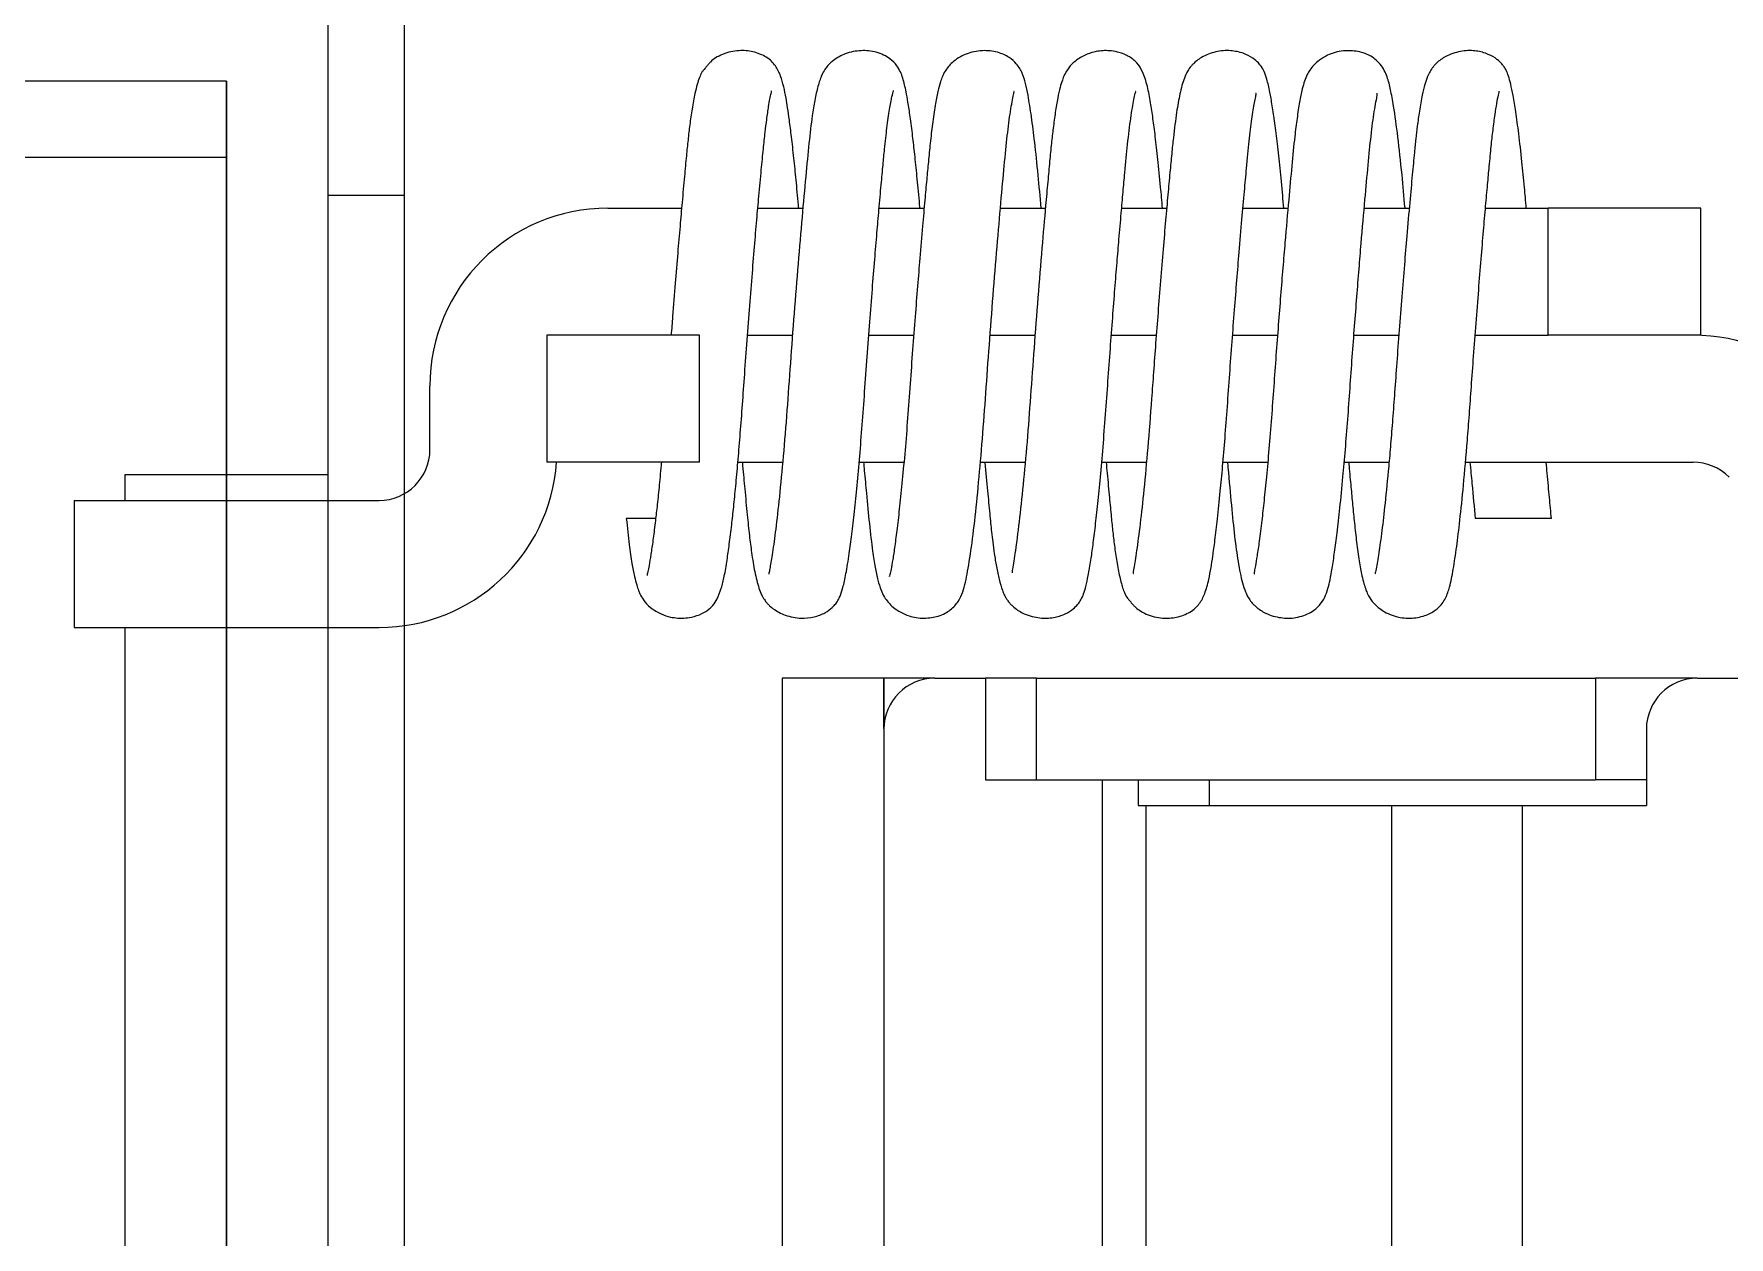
# Model space of a CAD drawing. Extents: x -3080 to 28500, y -1326 to 31609.
# Drawn here: x 2534.811 to 2538.146, y 26406.237 to 26408.604 of the extents above; entities that cross this region are included whole.
import ezdxf

# ---------------------------------------------------------------- set-up
doc = ezdxf.new("R2010")
doc.units = 0
doc.header["$LTSCALE"] = 100
doc.layers.add('0-xref', color=8, linetype='Continuous')
doc.layers.add('188K-SM-07-F10-MECH-CR PIPE-Y2257103$0$AP7P1-SM-08-FNN-120-A(4)-SMP$0$15P6-SM-08-FNN-320-A(10)-UIS-TCM$0$15P6-SM-08-FNN-00-(@10)170308-MIC$0$0-CDS', color=140, linetype='Continuous')

# ---------------------------------------------------------------- blocks, each defined once
blk = doc.blocks.new('188K-SM-07-F10-MECH-CR PIPE-Y2257103$0$CDS-WET')
at = {"layer": '188K-SM-07-F10-MECH-CR PIPE-Y2257103$0$AP7P1-SM-08-FNN-120-A(4)-SMP$0$15P6-SM-08-FNN-320-A(10)-UIS-TCM$0$15P6-SM-08-FNN-00-(@10)170308-MIC$0$0-CDS', "ltscale": 0.1}
for p, q in [((2535.39, -72972.4769), (2535.39, -72925.4769)), ((2535.54, -72941.6358), (2535.54, -72925.4769)), ((2535.19, -72926.2522), (2533.84, -72926.2522)), ((2535.19, -72926.2522), (2535.19, -72930.298)), ((2535.19, -72972.7522), (2535.19, -72926.2522)), ((2535.19, -72926.4022), (2533.99, -72926.4022)), ((2535.54, -72926.4769), (2535.39, -72926.4769)), ((2535.94, -72926.5019), (2536.085, -72926.5019)), ((2536.2351, -72926.5019), (2536.3236, -72926.5019)), ((2536.4736, -72926.5019), (2536.5622, -72926.5019)), ((2536.7122, -72926.5019), (2536.8007, -72926.5019)), ((2536.9508, -72926.5019), (2537.0393, -72926.5019)), ((2537.1894, -72926.5019), (2537.2779, -72926.5019)), ((2537.4279, -72926.5019), (2537.5164, -72926.5019)), ((2537.6665, -72926.5019), (2537.79, -72926.5019)), ((2537.79, -72926.7519), (2537.79, -72926.5019)), ((2538.09, -72926.5019), (2537.79, -72926.5019)), ((2538.09, -72926.7519), (2538.09, -72926.5019)), ((2535.82, -72926.7519), (2535.82, -72927.0019)), ((2536.12, -72926.7519), (2535.82, -72926.7519)), ((2536.12, -72927.0019), (2536.12, -72926.7519)), ((2536.2148, -72926.7519), (2536.3031, -72926.7519)), ((2536.4533, -72926.7519), (2536.5417, -72926.7519)), ((2536.6919, -72926.7519), (2536.7803, -72926.7519)), ((2536.9305, -72926.7519), (2537.0188, -72926.7519)), ((2537.169, -72926.7519), (2537.2574, -72926.7519)), ((2537.4076, -72926.7519), (2537.4959, -72926.7519)), ((2537.6462, -72926.7519), (2537.79, -72926.7519)), ((2538.09, -72926.7519), (2537.79, -72926.7519)), ((2535.59, -72926.9769), (2535.59, -72926.8519)), ((2534.99, -72927.0269), (2534.99, -72927.0769)), ((2535.1265, -72927.0269), (2534.99, -72927.0269)), ((2535.39, -72927.0269), (2535.1265, -72927.0269)), ((2535.39, -72927.0769), (2535.39, -72927.0269)), ((2536.12, -72927.0019), (2535.82, -72927.0019)), ((2536.1958, -72927.0019), (2536.2838, -72927.0019)), ((2536.4344, -72927.0019), (2536.5224, -72927.0019)), ((2536.6729, -72927.0019), (2536.7609, -72927.0019)), ((2536.9115, -72927.0019), (2536.9994, -72927.0019)), ((2537.1501, -72927.0019), (2537.2381, -72927.0019)), ((2537.3886, -72927.0019), (2537.4767, -72927.0019)), ((2537.6271, -72927.0019), (2538.075, -72927.0019)), ((2534.89, -72927.0769), (2535.19, -72927.0769)), ((2534.89, -72927.0769), (2534.89, -72927.3269)), ((2535.19, -72927.0769), (2535.49, -72927.0769)), ((2535.19, -72927.0769), (2535.19, -72927.3269)), ((2536.0337, -72927.1127), (2535.9763, -72927.1127)), ((2537.7213, -72927.1127), (2537.6463, -72927.1127)), ((2537.7963, -72927.1127), (2537.7213, -72927.1127)), ((2534.89, -72927.3269), (2535.19, -72927.3269)), ((2534.99, -72927.3269), (2534.99, -72929.6769)), ((2535.19, -72927.3269), (2535.49, -72927.3269)), ((2535.39, -72929.6769), (2535.39, -72927.3269)), ((2536.283, -72927.4269), (2536.283, -72929.5269)), ((2536.483, -72927.4269), (2536.283, -72927.4269)), ((2536.483, -72927.4269), (2536.483, -72929.5269)), ((2536.583, -72927.4269), (2536.483, -72927.4269)), ((2536.483, -72927.5255), (2536.483, -72927.4269)), ((2536.583, -72927.4269), (2536.683, -72927.4269)), ((2536.683, -72927.4269), (2536.683, -72927.6269)), ((2536.783, -72927.4269), (2536.683, -72927.4269)), ((2536.783, -72927.6269), (2536.783, -72927.4269)), ((2536.783, -72927.4269), (2537.883, -72927.4269)), ((2537.883, -72927.4269), (2537.883, -72927.6269)), ((2538.083, -72927.4269), (2537.883, -72927.4269)), ((2538.083, -72927.4269), (2538.383, -72927.4269)), ((2537.983, -72927.5269), (2537.983, -72927.6769)), ((2536.683, -72927.6269), (2536.783, -72927.6269)), ((2536.783, -72927.6269), (2537.883, -72927.6269)), ((2536.9131, -72929.3269), (2536.9131, -72927.6269)), ((2536.983, -72927.6269), (2536.983, -72927.6769)), ((2537.1227, -72927.6269), (2537.1227, -72927.6769)), ((2537.983, -72927.6269), (2537.883, -72927.6269)), ((2536.983, -72927.6769), (2536.9989, -72927.6769)), ((2536.9989, -72929.2769), (2536.9989, -72927.6769)), ((2536.9989, -72927.6769), (2537.4824, -72927.6769)), ((2537.4824, -72929.2769), (2537.4824, -72927.6769)), ((2537.4824, -72927.6769), (2537.7396, -72927.6769)), ((2537.7396, -72927.6769), (2537.983, -72927.6769)), ((2537.7396, -72929.2769), (2537.7396, -72927.6769))]:
    blk.add_line(p, q, dxfattribs=at)
for centre, radius, start, end in [((2535.94, -72926.8519), 0.35, 90, 180), ((2538.075, -72927.1019), 0.35, 45, 90), ((2535.49, -72926.9769), 0.1, 270, 0), ((2535.49, -72926.9769), 0.35, 270, 355.904), ((2538.075, -72927.1019), 0.1, 45, 90), ((2536.583, -72927.5269), 0.1, 90, 180), ((2538.083, -72927.5269), 0.1, 90, 180)]:
    blk.add_arc(centre, radius, start, end, dxfattribs=at)
for points, knots in [([(2536.3154, -72926.5019), (2536.3152, -72926.5), (2536.3136, -72926.4803), (2536.3104, -72926.4471), (2536.3059, -72926.4017), (2536.3014, -72926.3625), (2536.2973, -72926.3299), (2536.2937, -72926.305), (2536.2904, -72926.2843), (2536.2862, -72926.2625), (2536.2795, -72926.2401), (2536.2727, -72926.2254), (2536.2629, -72926.2135), (2536.2532, -72926.2057), (2536.2405, -72926.1988), (2536.2211, -72926.1927), (2536.2023, -72926.1913), (2536.1823, -72926.1939), (2536.1661, -72926.1988), (2536.1518, -72926.2062), (2536.1436, -72926.2127), (2536.1388, -72926.2177), (2536.1365, -72926.2203), (2536.1351, -72926.222), (2536.1339, -72926.2235), (2536.1323, -72926.2255), (2536.1296, -72926.2287), (2536.1281, -72926.23), (2536.1242, -72926.2358), (2536.1202, -72926.2443), (2536.1156, -72926.2582), (2536.1107, -72926.278), (2536.1058, -72926.3045), (2536.1013, -72926.336), (2536.0977, -72926.3671), (2536.0943, -72926.4005), (2536.0905, -72926.4412), (2536.0863, -72926.4875), (2536.0818, -72926.5382), (2536.0773, -72926.5914), (2536.0724, -72926.6509), (2536.0681, -72926.7054), (2536.0655, -72926.7396), (2536.0645, -72926.7519)], [0, 0, 0, 0, 0.004267, 0.044872, 0.082531, 0.123453, 0.159479, 0.190506, 0.217405, 0.250424, 0.284727, 0.324729, 0.343329, 0.359209, 0.372222, 0.383527, 0.405085, 0.41711, 0.428767, 0.439457, 0.449405, 0.453345, 0.454954, 0.45643, 0.457903, 0.459511, 0.463548, 0.478976, 0.496612, 0.527343, 0.557818, 0.589965, 0.633991, 0.671782, 0.703589, 0.734388, 0.770717, 0.813069, 0.848802, 0.887823, 0.929915, 0.974734, 1, 1, 1, 1]), ([(2536.5539, -72926.5019), (2536.5535, -72926.4973), (2536.5517, -72926.4749), (2536.5482, -72926.4392), (2536.5439, -72926.3964), (2536.5393, -72926.3571), (2536.5349, -72926.3227), (2536.5306, -72926.2941), (2536.5264, -72926.2701), (2536.5205, -72926.2452), (2536.5128, -72926.2259), (2536.4987, -72926.2103), (2536.4833, -72926.2007), (2536.4632, -72926.1932), (2536.4381, -72926.1908), (2536.4097, -72926.1961), (2536.3882, -72926.2073), (2536.3773, -72926.2167), (2536.3704, -72926.224), (2536.3658, -72926.2306), (2536.3591, -72926.2431), (2536.3531, -72926.2613), (2536.347, -72926.2887), (2536.3413, -72926.3243), (2536.3355, -72926.3727), (2536.3292, -72926.4398), (2536.3219, -72926.5196), (2536.3142, -72926.6108), (2536.3064, -72926.7083), (2536.2989, -72926.8063), (2536.2923, -72926.9016), (2536.285, -72926.9912), (2536.2775, -72927.0704), (2536.2703, -72927.1339), (2536.2641, -72927.1799), (2536.2596, -72927.2055), (2536.2575, -72927.2183), (2536.2558, -72927.2228), (2536.257, -72927.222), (2536.257, -72927.222)], [0, 0, 0, 0, 0.007337, 0.035729, 0.062379, 0.087107, 0.116886, 0.142917, 0.165262, 0.197294, 0.230481, 0.248113, 0.257221, 0.266077, 0.283174, 0.300993, 0.31449, 0.319209, 0.322891, 0.332902, 0.349215, 0.379677, 0.41019, 0.43888, 0.480603, 0.522919, 0.567988, 0.614953, 0.662246, 0.708893, 0.754307, 0.801125, 0.847748, 0.891653, 0.932024, 0.968364, 0.984966, 0.999835, 1, 1, 1, 1]), ([(2536.7924, -72926.5019), (2536.7905, -72926.4799), (2536.7863, -72926.4324), (2536.7799, -72926.3729), (2536.7733, -72926.3205), (2536.7673, -72926.2825), (2536.7618, -72926.2564), (2536.7565, -72926.2378), (2536.7468, -72926.22), (2536.7304, -72926.205), (2536.7074, -72926.1941), (2536.6748, -72926.1905), (2536.6483, -72926.1966), (2536.6304, -72926.2057), (2536.6151, -72926.2168), (2536.6025, -72926.2328), (2536.5976, -72926.2441), (2536.5935, -72926.2552), (2536.5888, -72926.2732), (2536.5836, -72926.2999), (2536.5787, -72926.3341), (2536.5742, -72926.3721), (2536.5707, -72926.4091), (2536.5671, -72926.4464), (2536.5633, -72926.4884), (2536.5588, -72926.5398), (2536.554, -72926.5967), (2536.5491, -72926.6566), (2536.5443, -72926.7169), (2536.5394, -72926.7815), (2536.5345, -72926.8485), (2536.5298, -72926.9153), (2536.5246, -72926.9789), (2536.5193, -72927.0372), (2536.514, -72927.0885), (2536.5091, -72927.1319), (2536.5045, -72927.167), (2536.5005, -72927.1936), (2536.4971, -72927.2125), (2536.4952, -72927.2227), (2536.4935, -72927.227), (2536.4942, -72927.2264), (2536.4943, -72927.2263)], [0, 0, 0, 0, 0.0358, 0.077068, 0.114708, 0.153905, 0.180801, 0.206788, 0.230263, 0.245612, 0.261592, 0.277791, 0.296636, 0.30724, 0.316431, 0.330849, 0.343291, 0.357961, 0.382194, 0.411636, 0.443475, 0.4713, 0.495215, 0.516273, 0.539311, 0.566743, 0.598524, 0.625087, 0.653775, 0.684301, 0.716287, 0.7491, 0.78191, 0.814323, 0.84597, 0.876519, 0.905692, 0.933276, 0.959127, 0.981601, 0.998599, 1, 1, 1, 1]), ([(2537.0311, -72926.5019), (2537.0299, -72926.488), (2537.0269, -72926.4539), (2537.0221, -72926.4065), (2537.0171, -72926.3616), (2537.0124, -72926.3253), (2537.0076, -72926.2928), (2537.0015, -72926.2606), (2536.9927, -72926.2342), (2536.9845, -72926.2197), (2536.9738, -72926.2094), (2536.9649, -72926.2032), (2536.9533, -72926.1979), (2536.9409, -72926.1941), (2536.9279, -72926.1921), (2536.9131, -72926.192), (2536.8986, -72926.1939), (2536.8815, -72926.1989), (2536.8616, -72926.2097), (2536.8454, -72926.2261), (2536.8374, -72926.2407), (2536.8337, -72926.2507), (2536.8292, -72926.2655), (2536.8248, -72926.2858), (2536.8203, -72926.3122), (2536.8162, -72926.3427), (2536.8125, -72926.3752), (2536.8091, -72926.4102), (2536.8053, -72926.4509), (2536.8003, -72926.5066), (2536.7937, -72926.5822), (2536.786, -72926.6772), (2536.7783, -72926.7761), (2536.7715, -72926.8724), (2536.7646, -72926.9636), (2536.7569, -72927.048), (2536.749, -72927.122), (2536.7412, -72927.1792), (2536.7374, -72927.2057), (2536.7349, -72927.218), (2536.7352, -72927.2191), (2536.7353, -72927.2196)], [0, 0, 0, 0, 0.023105, 0.056373, 0.086927, 0.114539, 0.142005, 0.173535, 0.208861, 0.236215, 0.247103, 0.255724, 0.262441, 0.268088, 0.276934, 0.283495, 0.291532, 0.303354, 0.31811, 0.331874, 0.344892, 0.360154, 0.379883, 0.404175, 0.432359, 0.458274, 0.480241, 0.504286, 0.528718, 0.555442, 0.599618, 0.647606, 0.695214, 0.741025, 0.786804, 0.833862, 0.881752, 0.930435, 0.978491, 0.990385, 1, 1, 1, 1]), ([(2537.2696, -72926.5019), (2537.2689, -72926.4938), (2537.2665, -72926.4659), (2537.2623, -72926.4232), (2537.2571, -72926.3751), (2537.252, -72926.3342), (2537.2471, -72926.3003), (2537.242, -72926.2713), (2537.2371, -72926.2498), (2537.2317, -72926.2343), (2537.2271, -72926.2253), (2537.2199, -72926.2161), (2537.2085, -72926.2058), (2537.1897, -72926.1962), (2537.1628, -72926.1909), (2537.1374, -72926.193), (2537.113, -72926.2019), (2537.0989, -72926.2115), (2537.092, -72926.2176), (2537.0849, -72926.2254), (2537.0796, -72926.2337), (2537.0719, -72926.2499), (2537.0652, -72926.2756), (2537.0586, -72926.3134), (2537.0533, -72926.3542), (2537.0491, -72926.3954), (2537.0456, -72926.4326), (2537.0416, -72926.4762), (2537.0371, -72926.5266), (2537.0322, -72926.5833), (2537.0272, -72926.6443), (2537.0223, -72926.7065), (2537.0177, -72926.7666), (2537.0134, -72926.8234), (2537.0085, -72926.8932), (2537.0023, -72926.973), (2536.9946, -72927.0561), (2536.9871, -72927.1254), (2536.9798, -72927.1788), (2536.976, -72927.2067), (2536.9726, -72927.2207), (2536.9738, -72927.2208), (2536.9741, -72927.2209)], [0, 0, 0, 0, 0.012977, 0.044323, 0.074895, 0.104463, 0.132844, 0.159901, 0.1915, 0.215175, 0.231416, 0.239392, 0.249531, 0.261858, 0.275664, 0.29283, 0.308329, 0.314124, 0.318588, 0.322158, 0.335027, 0.3558, 0.39447, 0.431024, 0.470877, 0.492491, 0.515805, 0.541148, 0.56847, 0.597655, 0.628257, 0.658106, 0.68659, 0.713558, 0.738938, 0.78771, 0.834079, 0.878048, 0.923024, 0.968181, 0.990567, 1, 1, 1, 1]), ([(2537.5082, -72926.5019), (2537.5062, -72926.4797), (2537.5017, -72926.4284), (2537.4942, -72926.3604), (2537.4868, -72926.3058), (2537.4797, -72926.268), (2537.4741, -72926.244), (2537.4629, -72926.2206), (2537.4438, -72926.2033), (2537.4188, -72926.1928), (2537.3831, -72926.1912), (2537.359, -72926.1986), (2537.3404, -72926.2097), (2537.3252, -72926.2232), (2537.3148, -72926.2399), (2537.3104, -72926.2523), (2537.3051, -72926.2702), (2537.3006, -72926.2928), (2537.2958, -72926.3238), (2537.2906, -72926.3652), (2537.2855, -72926.418), (2537.2791, -72926.4877), (2537.2731, -72926.5563), (2537.2677, -72926.6204), (2537.2634, -72926.6746), (2537.2588, -72926.7323), (2537.2543, -72926.7923), (2537.2498, -72926.8537), (2537.2454, -72926.9156), (2537.2406, -72926.9753), (2537.2357, -72927.0299), (2537.2309, -72927.0769), (2537.2262, -72927.1197), (2537.2216, -72927.1563), (2537.2173, -72927.1852), (2537.214, -72927.2045), (2537.2115, -72927.217), (2537.2109, -72927.2209), (2537.2116, -72927.2216), (2537.2118, -72927.2218)], [0, 0, 0, 0, 0.036742, 0.084736, 0.132872, 0.16472, 0.196099, 0.226928, 0.249073, 0.268422, 0.28426, 0.305131, 0.317359, 0.32786, 0.344518, 0.360705, 0.379261, 0.407933, 0.437842, 0.465945, 0.505054, 0.543965, 0.588921, 0.613871, 0.640287, 0.667982, 0.696715, 0.7262, 0.756738, 0.788702, 0.81924, 0.847824, 0.8742, 0.905655, 0.932738, 0.955459, 0.971425, 0.990666, 1, 1, 1, 1]), ([(2537.7468, -72926.5019), (2537.7456, -72926.4881), (2537.7428, -72926.456), (2537.7378, -72926.4063), (2537.7321, -72926.3557), (2537.7263, -72926.3128), (2537.7211, -72926.2808), (2537.7164, -72926.2583), (2537.7123, -72926.243), (2537.7081, -72926.2325), (2537.7038, -72926.2249), (2537.6987, -72926.2179), (2537.6886, -72926.2081), (2537.6721, -72926.1983), (2537.6517, -72926.1928), (2537.6349, -72926.1918), (2537.6167, -72926.1931), (2537.5938, -72926.1996), (2537.5757, -72926.2113), (2537.568, -72926.2189), (2537.5655, -72926.2217), (2537.5632, -72926.2244), (2537.5604, -72926.2282), (2537.5565, -72926.2344), (2537.552, -72926.244), (2537.5471, -72926.2586), (2537.5417, -72926.2806), (2537.5366, -72926.3082), (2537.5325, -72926.3382), (2537.5293, -72926.3652), (2537.5262, -72926.3964), (2537.5223, -72926.4375), (2537.5173, -72926.4921), (2537.512, -72926.552), (2537.5068, -72926.6144), (2537.5018, -72926.6766), (2537.4967, -72926.7413), (2537.492, -72926.8044), (2537.4878, -72926.863), (2537.4839, -72926.9165), (2537.48, -72926.9653), (2537.475, -72927.0222), (2537.4692, -72927.0811), (2537.4626, -72927.1384), (2537.4562, -72927.1829), (2537.4526, -72927.2076), (2537.4489, -72927.2215), (2537.45, -72927.2212), (2537.4503, -72927.2211)], [0, 0, 0, 0, 0.022447, 0.052442, 0.089796, 0.123797, 0.15424, 0.181076, 0.203503, 0.221072, 0.231045, 0.2384, 0.247554, 0.259468, 0.272894, 0.280648, 0.289593, 0.306187, 0.317473, 0.321045, 0.322534, 0.324543, 0.330659, 0.339705, 0.356395, 0.378357, 0.402238, 0.432583, 0.456571, 0.475191, 0.493904, 0.521678, 0.553166, 0.588295, 0.616893, 0.6472, 0.678856, 0.709286, 0.737324, 0.763613, 0.788867, 0.812859, 0.856316, 0.89383, 0.932154, 0.972262, 0.992211, 1, 1, 1, 1]), ([(2535.9763, -72927.1127), (2535.9782, -72927.1303), (2535.9817, -72927.1633), (2535.9871, -72927.2), (2535.9921, -72927.2256), (2535.9962, -72927.2422), (2535.9998, -72927.2529), (2536.0029, -72927.2607), (2536.0091, -72927.2727), (2536.024, -72927.289), (2536.0437, -72927.3006), (2536.0613, -72927.3063), (2536.0758, -72927.3085), (2536.0905, -72927.3087), (2536.1067, -72927.3068), (2536.1239, -72927.3008), (2536.1385, -72927.2919), (2536.1482, -72927.2823), (2536.156, -72927.2696), (2536.1632, -72927.2509), (2536.1695, -72927.2253), (2536.1745, -72927.196), (2536.179, -72927.1631), (2536.1834, -72927.1278), (2536.1876, -72927.0893), (2536.1917, -72927.0486), (2536.1959, -72927.0024), (2536.2001, -72926.9512), (2536.2044, -72926.8954), (2536.2086, -72926.8347), (2536.2134, -72926.7697), (2536.2184, -72926.703), (2536.2236, -72926.6384), (2536.2284, -72926.579), (2536.2329, -72926.5258), (2536.2374, -72926.4747), (2536.2418, -72926.4278), (2536.2457, -72926.3862), (2536.2493, -72926.353), (2536.2529, -72926.3248), (2536.2561, -72926.303), (2536.259, -72926.2863), (2536.2611, -72926.2764), (2536.2623, -72926.2719), (2536.2621, -72926.2716), (2536.262, -72926.2715)], [0, 0, 0, 0, 0.038629, 0.072542, 0.100999, 0.123562, 0.140015, 0.150612, 0.163548, 0.177301, 0.192835, 0.20573, 0.214742, 0.221449, 0.230215, 0.242372, 0.250621, 0.267336, 0.28886, 0.317278, 0.343535, 0.374908, 0.402787, 0.432735, 0.457181, 0.483201, 0.510636, 0.539278, 0.568875, 0.59958, 0.632617, 0.666929, 0.699862, 0.73101, 0.760148, 0.78713, 0.819629, 0.848169, 0.873771, 0.896782, 0.926352, 0.949664, 0.973765, 0.992735, 1, 1, 1, 1]), ([(2536.2046, -72927.0019), (2536.2048, -72927.0042), (2536.2064, -72927.0227), (2536.2096, -72927.058), (2536.214, -72927.1046), (2536.2183, -72927.1459), (2536.2232, -72927.1842), (2536.2288, -72927.2186), (2536.2354, -72927.2453), (2536.2417, -72927.2614), (2536.247, -72927.2709), (2536.2517, -72927.2774), (2536.2584, -72927.2845), (2536.2696, -72927.2938), (2536.2857, -72927.3021), (2536.3047, -72927.3072), (2536.3232, -72927.3093), (2536.3445, -72927.3075), (2536.3673, -72927.2988), (2536.3809, -72927.2887), (2536.3892, -72927.2794), (2536.3934, -72927.2728), (2536.3982, -72927.263), (2536.403, -72927.2472), (2536.4086, -72927.2212), (2536.4144, -72927.1856), (2536.4199, -72927.1439), (2536.4251, -72927.099), (2536.4303, -72927.0476), (2536.4355, -72926.9904), (2536.4405, -72926.9287), (2536.4452, -72926.8629), (2536.4501, -72926.7948), (2536.4552, -72926.7269), (2536.4602, -72926.6626), (2536.4649, -72926.604), (2536.4693, -72926.5519), (2536.4735, -72926.5025), (2536.4776, -72926.4576), (2536.4812, -72926.4181), (2536.4849, -72926.38), (2536.4891, -72926.3419), (2536.4941, -72926.3064), (2536.4985, -72926.2828), (2536.5019, -72926.2711), (2536.5017, -72926.2707), (2536.5016, -72926.2705)], [0, 0, 0, 0, 0.003552, 0.029307, 0.060537, 0.08884, 0.115194, 0.151456, 0.18957, 0.20816, 0.221885, 0.230823, 0.234467, 0.239171, 0.252579, 0.2611, 0.27008, 0.284818, 0.297423, 0.308499, 0.31672, 0.326332, 0.340183, 0.365029, 0.397619, 0.434031, 0.462805, 0.492653, 0.523366, 0.554694, 0.586352, 0.61808, 0.650921, 0.683089, 0.713521, 0.741908, 0.768039, 0.791788, 0.819655, 0.84322, 0.863369, 0.894798, 0.92897, 0.96155, 0.987418, 1, 1, 1, 1]), ([(2536.4432, -72927.0019), (2536.4436, -72927.0073), (2536.4455, -72927.0287), (2536.4493, -72927.07), (2536.4545, -72927.1253), (2536.4602, -72927.1735), (2536.4658, -72927.2088), (2536.4707, -72927.233), (2536.4764, -72927.2515), (2536.4828, -72927.2671), (2536.4983, -72927.286), (2536.5158, -72927.2975), (2536.535, -72927.3058), (2536.5609, -72927.3103), (2536.5941, -72927.3048), (2536.6156, -72927.2924), (2536.6303, -72927.2756), (2536.6414, -72927.2503), (2536.6476, -72927.219), (2536.6566, -72927.1623), (2536.6646, -72927.0925), (2536.6723, -72927.0119), (2536.6795, -72926.9238), (2536.686, -72926.8306), (2536.6932, -72926.734), (2536.7008, -72926.6366), (2536.7085, -72926.5441), (2536.7157, -72926.4621), (2536.722, -72926.3937), (2536.7271, -72926.3465), (2536.7313, -72926.3158), (2536.7346, -72926.2958), (2536.7372, -72926.2813), (2536.7393, -72926.2731), (2536.739, -72926.2725), (2536.7388, -72926.2723)], [0, 0, 0, 0, 0.008521, 0.034236, 0.072159, 0.113075, 0.142595, 0.170684, 0.194387, 0.209837, 0.228014, 0.239786, 0.251346, 0.269327, 0.285682, 0.305947, 0.32827, 0.351094, 0.397624, 0.444925, 0.492319, 0.539109, 0.584694, 0.628935, 0.674383, 0.720843, 0.767327, 0.811996, 0.854005, 0.894439, 0.916203, 0.93965, 0.964642, 0.988063, 1, 1, 1, 1]), ([(2536.6817, -72927.0019), (2536.6817, -72927.002), (2536.6835, -72927.0221), (2536.6867, -72927.0566), (2536.691, -72927.1022), (2536.6942, -72927.1348), (2536.6972, -72927.1603), (2536.7004, -72927.1835), (2536.7045, -72927.2088), (2536.7097, -72927.2335), (2536.7148, -72927.2509), (2536.7195, -72927.2623), (2536.723, -72927.2688), (2536.7263, -72927.2738), (2536.7289, -72927.2772), (2536.7314, -72927.28), (2536.7342, -72927.2831), (2536.7427, -72927.2909), (2536.7621, -72927.3026), (2536.7853, -72927.3082), (2536.8032, -72927.3088), (2536.8199, -72927.3073), (2536.8395, -72927.3013), (2536.855, -72927.2914), (2536.866, -72927.2802), (2536.8716, -72927.2711), (2536.8764, -72927.2603), (2536.8807, -72927.2454), (2536.8852, -72927.2245), (2536.8899, -72927.1971), (2536.8945, -72927.1644), (2536.8991, -72927.1275), (2536.904, -72927.0831), (2536.909, -72927.0312), (2536.9142, -72926.9723), (2536.9191, -72926.9088), (2536.9237, -72926.8434), (2536.9284, -72926.7794), (2536.933, -72926.7184), (2536.9374, -72926.6617), (2536.9416, -72926.6103), (2536.9457, -72926.5604), (2536.9497, -72926.5139), (2536.9536, -72926.4703), (2536.9578, -72926.4238), (2536.9626, -72926.3728), (2536.9686, -72926.3229), (2536.9741, -72926.2916), (2536.9774, -72926.276), (2536.9792, -72926.2716), (2536.9781, -72926.2724), (2536.978, -72926.2725)], [0, 0, 0, 0, 0.000191, 0.031846, 0.059834, 0.084589, 0.09934, 0.117612, 0.139844, 0.166217, 0.194127, 0.208162, 0.219254, 0.227415, 0.23271, 0.234359, 0.235862, 0.239728, 0.25164, 0.268631, 0.277122, 0.284639, 0.297709, 0.309272, 0.317953, 0.330134, 0.348455, 0.369783, 0.395781, 0.425553, 0.450347, 0.477184, 0.505938, 0.536411, 0.568324, 0.60131, 0.633121, 0.663536, 0.692436, 0.719529, 0.744593, 0.767481, 0.794472, 0.817439, 0.839984, 0.876878, 0.918013, 0.95968, 0.980063, 0.999192, 1, 1, 1, 1]), ([(2536.9203, -72927.0019), (2536.9209, -72927.009), (2536.9231, -72927.0338), (2536.9265, -72927.0698), (2536.9301, -72927.1084), (2536.9334, -72927.1407), (2536.9372, -72927.1717), (2536.9419, -72927.2031), (2536.9477, -72927.2322), (2536.9541, -72927.2543), (2536.9593, -72927.2654), (2536.9634, -72927.271), (2536.9649, -72927.2723), (2536.9669, -72927.2747), (2536.9684, -72927.2765), (2536.9695, -72927.278), (2536.9709, -72927.2796), (2536.973, -72927.2821), (2536.9778, -72927.2872), (2536.9853, -72927.2935), (2536.9992, -72927.3011), (2537.0153, -72927.3063), (2537.0354, -72927.3093), (2537.0542, -72927.3083), (2537.0734, -72927.3027), (2537.0867, -72927.296), (2537.0966, -72927.2884), (2537.1043, -72927.2796), (2537.1096, -72927.2709), (2537.1162, -72927.256), (2537.1219, -72927.2352), (2537.1265, -72927.21), (2537.1302, -72927.1858), (2537.1345, -72927.1543), (2537.1394, -72927.1123), (2537.1445, -72927.0633), (2537.1495, -72927.0095), (2537.1542, -72926.9537), (2537.1588, -72926.8926), (2537.1633, -72926.8288), (2537.168, -72926.7649), (2537.1727, -72926.7029), (2537.1774, -72926.6441), (2537.1823, -72926.5841), (2537.1873, -72926.5254), (2537.1921, -72926.4703), (2537.197, -72926.4179), (2537.2017, -72926.3688), (2537.2069, -72926.3257), (2537.2115, -72926.2974), (2537.2147, -72926.2814), (2537.2161, -72926.2762), (2537.2146, -72926.2765), (2537.2142, -72926.2766)], [0, 0, 0, 0, 0.0112849, 0.0392389, 0.0631094, 0.0836558, 0.1062852, 0.1330351, 0.1640526, 0.1965981, 0.2248769, 0.2342989, 0.2427776, 0.2457414, 0.2469083, 0.2479446, 0.2489396, 0.2499876, 0.2525082, 0.2591898, 0.2664253, 0.274295, 0.282585, 0.2973214, 0.3050044, 0.3136311, 0.3241985, 0.3366448, 0.3506261, 0.3640781, 0.3948221, 0.4180633, 0.4392301, 0.4645948, 0.4941266, 0.5276411, 0.5551771, 0.5844892, 0.6152455, 0.6458689, 0.6758421, 0.7049177, 0.7328292, 0.7593595, 0.7922985, 0.8222573, 0.8491353, 0.8850759, 0.9199025, 0.9537633, 0.9715445, 0.992625, 1, 1, 1, 1]), ([(2537.1589, -72927.0019), (2537.1592, -72927.0054), (2537.1619, -72927.0366), (2537.1666, -72927.0866), (2537.1728, -72927.1496), (2537.1796, -72927.1997), (2537.1867, -72927.2347), (2537.1936, -72927.2557), (2537.1991, -72927.2673), (2537.204, -72927.2747), (2537.2091, -72927.2808), (2537.2179, -72927.2894), (2537.2365, -72927.3014), (2537.2648, -72927.3091), (2537.2932, -72927.3091), (2537.3253, -72927.2978), (2537.343, -72927.281), (2537.3503, -72927.268), (2537.3567, -72927.2507), (2537.361, -72927.232), (2537.365, -72927.2101), (2537.3697, -72927.1796), (2537.3748, -72927.1401), (2537.3803, -72927.0909), (2537.3858, -72927.0355), (2537.3909, -72926.9766), (2537.3956, -72926.9182), (2537.3999, -72926.8569), (2537.4043, -72926.7953), (2537.4089, -72926.7349), (2537.4134, -72926.6769), (2537.4177, -72926.6223), (2537.4231, -72926.5572), (2537.4291, -72926.487), (2537.4357, -72926.416), (2537.4414, -72926.357), (2537.4467, -72926.3174), (2537.4512, -72926.2915), (2537.454, -72926.2789), (2537.4534, -72926.277), (2537.4531, -72926.2761)], [0, 0, 0, 0, 0.005405, 0.049138, 0.090554, 0.13224, 0.177058, 0.200362, 0.218398, 0.230105, 0.233839, 0.237845, 0.249629, 0.266397, 0.28372, 0.301196, 0.319007, 0.340906, 0.362099, 0.382874, 0.407904, 0.437403, 0.466942, 0.500058, 0.536453, 0.565621, 0.596068, 0.626344, 0.655769, 0.684474, 0.712205, 0.738742, 0.763914, 0.809647, 0.849972, 0.890028, 0.932569, 0.954821, 0.977976, 1, 1, 1, 1]), ([(2537.3974, -72927.0019), (2537.3976, -72927.0043), (2537.3991, -72927.0214), (2537.4017, -72927.0495), (2537.4052, -72927.0871), (2537.4088, -72927.1238), (2537.413, -72927.1618), (2537.418, -72927.1966), (2537.4228, -72927.2226), (2537.427, -72927.2402), (2537.431, -72927.2524), (2537.434, -72927.2604), (2537.4435, -72927.2774), (2537.461, -72927.2928), (2537.4784, -72927.3017), (2537.4982, -72927.308), (2537.5262, -72927.3098), (2537.5538, -72927.3023), (2537.5766, -72927.2874), (2537.5895, -72927.2682), (2537.597, -72927.2449), (2537.603, -72927.2146), (2537.6098, -72927.1696), (2537.6163, -72927.1152), (2537.6235, -72927.0457), (2537.6298, -72926.9738), (2537.6349, -72926.9075), (2537.6388, -72926.8522), (2537.6431, -72926.792), (2537.6479, -72926.728), (2537.653, -72926.6637), (2537.6579, -72926.6028), (2537.6625, -72926.5476), (2537.6667, -72926.4988), (2537.6705, -72926.4564), (2537.6742, -72926.4169), (2537.6776, -72926.381), (2537.6815, -72926.3459), (2537.6853, -72926.3176), (2537.689, -72926.2943), (2537.6918, -72926.2793), (2537.6939, -72926.2719), (2537.6933, -72926.272), (2537.6932, -72926.2721)], [0, 0, 0, 0, 0.003831, 0.027247, 0.048045, 0.071422, 0.098544, 0.129863, 0.159805, 0.17891, 0.195048, 0.208269, 0.221, 0.237647, 0.248147, 0.25824, 0.274975, 0.291386, 0.306462, 0.331467, 0.359906, 0.39991, 0.438536, 0.476085, 0.518392, 0.566137, 0.591676, 0.618156, 0.646586, 0.677157, 0.708181, 0.737683, 0.765426, 0.791251, 0.815065, 0.836834, 0.862729, 0.88639, 0.91465, 0.940248, 0.969159, 0.993303, 1, 1, 1, 1]), ([(2536.0453, -72927.0019), (2536.0451, -72927.004), (2536.0436, -72927.0216), (2536.0407, -72927.0511), (2536.0368, -72927.089), (2536.0328, -72927.1239), (2536.0287, -72927.1559), (2536.0246, -72927.1842), (2536.0211, -72927.2045), (2536.019, -72927.2172), (2536.0165, -72927.2251), (2536.0173, -72927.2247), (2536.0174, -72927.2247)], [0, 0, 0, 0, 0.016894, 0.145004, 0.265288, 0.377059, 0.512077, 0.641514, 0.776196, 0.87953, 0.984642, 1, 1, 1, 1]), ([(2537.636, -72927.0019), (2537.6373, -72927.0161), (2537.6409, -72927.057), (2537.6442, -72927.0907), (2537.6463, -72927.1127)], [0, 0, 0, 0, 0.347224, 1, 1, 1, 1]), ([(2537.7963, -72927.1127), (2537.795, -72927.0992), (2537.7923, -72927.0714), (2537.7888, -72927.0338), (2537.7867, -72927.0092), (2537.7861, -72927.0019)], [0, 0, 0, 0, 0.402488, 0.824557, 1, 1, 1, 1])]:
    blk.add_open_spline(points, degree=3, knots=knots, dxfattribs=at)
blk = doc.blocks.new('188K-SM-07-F10-MECH-CR PIPE-Y2257103')
blk.add_blockref('188K-SM-07-F10-MECH-CR PIPE-Y2257103$0$CDS-WET', (0, 99334.7631))

msp = doc.modelspace()

# ---------------------------------------------------------------- block references
at = {"layer": '0-xref'}
msp.add_blockref('188K-SM-07-F10-MECH-CR PIPE-Y2257103', (0, 0), dxfattribs=at)

doc.saveas('drawing.dxf')
